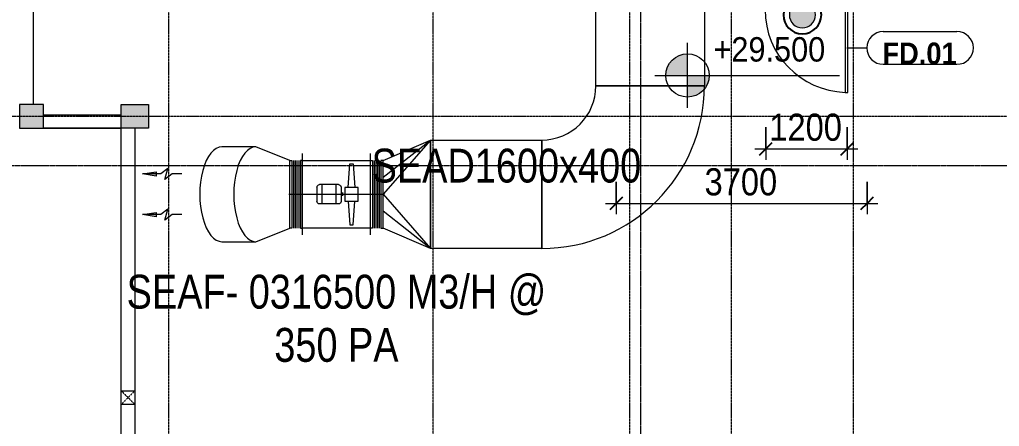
# Model space of a CAD drawing. Header units: millimetres. Extents: x 27447 to 251759, y -15958 to 82948.
# Drawn here: x 105953 to 120404, y 65362 to 71366 of the extents above; entities that cross this region are included whole.
import ezdxf

# ---------------------------------------------------------------- set-up
doc = ezdxf.new("R2010")
doc.units = ezdxf.units.MM
for name, pattern in [('Dash', [6, 3, -3]), ('Dash Dot 3_16_', [7.9375, 4.7625, -1.5875, 0, -1.5875]), ('Grid Line', [22.225, 12.7, -3.175, 3.175, -3.175])]:
    doc.linetypes.add(name, pattern=pattern)
for name, color, linetype, lineweight in [('0-1', 7, 'Continuous', 5), ('A-ANNO-DIMS', 211, 'Continuous', 9), ('A-ANNO-DIMS-160', 211, 'Continuous', 9), ('A-ANNO-NOTE', 131, 'Continuous', 9), ('A-ANNO-NOTE-1', 131, 'Continuous', 25), ('A-DETL-GENF-1', 1, 'Continuous', 9), ('A-DOOR-1', 1, 'Continuous', 9), ('A-DOOR-FRAM-1', 1, 'Continuous', 9), ('A-DOOR-IDEN', 31, 'Continuous', 9), ('A-WALL', 113, 'Continuous', 9), ('G-ANNO-DIMS', 111, 'Continuous', 9), ('G-ANNO-SYMB-1', 111, 'Dash Dot 3_16_', 18), ('G-IMPT', 8, 'Continuous', 9), ('G-IMPT-3', 7, 'Continuous', 9), ('M-EQPM', 50, 'Continuous', 9), ('S-COLS', 52, 'Continuous', 9), ('S-COLS-1', 52, 'Continuous', 5), ('S-COLS-2', 7, 'Continuous', 18), ('S-COLS-3', 250, 'Continuous', 9), ('S-COLS-HDLN', 52, 'Dash', 9), ('S-GRID-1', 1, 'Grid Line', 9)]:
    doc.layers.add(name, color=color, linetype=linetype, lineweight=lineweight)
doc.styles.add('Arial_2', font='arial_0.ttf', dxfattribs={"width": 0.8, "height": 500})
doc.styles.add('Arial_4', font='arial_0.ttf', dxfattribs={"width": 0.9, "height": 360})
doc.styles.add('Arial_B', font='arialbd_0.ttf', dxfattribs={"width": 0.9, "height": 320})
doc.styles.add('UTM Avo', font='UTM Avo.ttf', dxfattribs={"width": 0.9, "height": 400})
doc.dimstyles.new('1_Dim_chi_tiet_2_5', dxfattribs={"dimscale": 304.8, "dimtxt": 399.720379, "dimasz": 0.629921, "dimexe": 0.524934, "dimexo": 0.0625, "dimgap": 0.052493, "dimtad": 1, "dimdec": 0, "dimrnd": 5, "dimzin": 0, "dimdsep": 46, "dimtxsty": 'UTM Avo', "dimblk1": 'OBLIQUE', "dimblk2": 'OBLIQUE', "dimsah": 1, "dimcen": 0.09, "dimdle": 0.524934, "dimazin": 0, "dimtfac": 1, "dimtdec": 4, "dimtix": 1, "dimtmove": 0, "dimatfit": 3, "dimfxl": 1.049869, "dimfxlon": 1, "dimtvp": 1, "dimtolj": 1, "dimtzin": 0, "dimarcsym": 2})

# ---------------------------------------------------------------- blocks, each defined once
blk = doc.blocks.new('M_Concrete-Rectangular-Column2 - 350x400-688326-TKCS_MB TUM MÁI')
at = {"layer": 'S-COLS'}
blk.add_hatch(color=256, dxfattribs=at).paths.add_polyline_path([(200, 175), (-200, 175), (-200, -175), (200, -175)])
at = {"layer": 'S-COLS-2'}
for p, q in [((-200, 175), (200, 175)), ((-200, -175), (-200, 175)), ((200, 175), (200, -175)), ((200, -175), (-200, -175))]:
    blk.add_line(p, q, dxfattribs=at)
blk = doc.blocks.new('NCV_TKTC_KET CAU_rvt-1-TKCS_MB TUM MÁI')
at = {"layer": 'S-COLS-1'}
blk.add_hatch(color=256, dxfattribs=at).paths.add_polyline_path([(106303, 69762), (106303, 70112), (105953, 70112), (105953, 69762), (106089, 69762)])
at = {"layer": 'S-COLS-2'}
for p, q in [((105953, 70112), (105953, 69762)), ((106303, 70112), (105953, 70112)), ((106303, 69762), (106303, 70112)), ((105953, 69762), (106303, 69762))]:
    blk.add_line(p, q, dxfattribs=at)
at = {"layer": 'S-COLS-3', "rotation": 180}
blk.add_blockref('M_Concrete-Rectangular-Column2 - 350x400-688326-TKCS_MB TUM MÁI', (107653, 69937), dxfattribs=at)
blk = doc.blocks.new('TKTC_XREF_260130_MB TUM MAI - TKTC_XREF_260130_MB TUM MAI_dwg-4167669-TKCS_MB TUM MÁI')
at = {"layer": 'G-IMPT'}
blk.add_line((-96849, -791406), (-95699, -791406), dxfattribs=at)
blk = doc.blocks.new('TKTC_XREF_260130_MB TUM MAI - TKTC_XREF_251221_MB TUM MAI-2041484-TKCS_MB TUM MÁI')
blk.add_blockref('TKTC_XREF_260130_MB TUM MAI - TKTC_XREF_260130_MB TUM MAI_dwg-4167669-TKCS_MB TUM MÁI', (169499, 843934))
blk = doc.blocks.new('G1_SOF - BO TRU - 200x200-3063338-TKCS_MB TUM MÁI')
at = {"layer": 'S-COLS'}
for p, q in [((-100, 100), (100, 100)), ((-100, -100), (-100, 100)), ((100, 100), (100, -100)), ((100, -100), (-100, -100))]:
    blk.add_line(p, q, dxfattribs=at)
at = {"layer": 'S-COLS-HDLN'}
for p, q in [((100, -100), (-100, 100)), ((-100, -100), (100, 100))]:
    blk.add_line(p, q, dxfattribs=at)
blk = doc.blocks.new('FD_01 - FD_01-1200x2200mm-1787918-TKCS_MB TUM MÁI')
at = {"layer": 'A-DETL-GENF-1'}
for p, q in [((610, -100), (570, -100)), ((570, -100), (570, -1320)), ((610, -1320), (610, -100)), ((570, -1320), (610, -1320))]:
    blk.add_line(p, q, dxfattribs=at)
blk.add_arc((610, -100), 1220, 180, 268.1211, dxfattribs=at)
at = {"layer": 'A-DOOR-FRAM-1'}
for p, q in [((-645, 100), (-600, 100)), ((-600, 100), (-600, -60)), ((600, 100), (645, 100)), ((600, -60), (600, 100)), ((-610, -100), (-645, -100)), ((-600, -60), (-610, -60)), ((-610, -60), (-610, -100)), ((610, -60), (600, -60)), ((610, -100), (610, -60)), ((645, -100), (610, -100))]:
    blk.add_line(p, q, dxfattribs=at)
blk = doc.blocks.new('TKTC_QUAT HUT KHOI_260130 - TKTC_QUAT HUT KHOI_260130_dwg_A$C93a11253-flat-1-4168559-TKCS_MB TUM MÁI')
at = {"layer": 'G-IMPT'}
for p, q in [((500, 637), (-500, 637)), ((500, 612), (-500, 612)), ((500, 587), (-500, 587)), ((0, -694), (0, 706)), ((-600, 506), (600, 506)), ((500, 562), (-500, 562)), ((-500, 506), (-500, -494)), ((500, -494), (500, 506)), ((-142, 37), (-142, -244)), ((-142, 0), (142, 0)), ((105, 75), (-105, 75)), ((-16, 104), (-16, 75)), ((16, 104), (16, 75)), ((142, 37), (142, -244)), ((-142, -206), (142, -206)), ((105, -281), (-105, -281)), ((-600, -494), (600, -494)), ((500, -551), (-500, -551)), ((500, -576), (-500, -576)), ((500, -601), (-500, -601)), ((500, -626), (-500, -626))]:
    blk.add_line(p, q, dxfattribs=at)
at = {"layer": 'G-IMPT', "flags": 128}
for points in [[(-500, 662), (-500, 693), (500, 693), (500, 662)], [(-500, 537), (-500, 506), (500, 506), (500, 537)], [(-100, 328), (100, 328), (100, 128), (-100, 128)], [(-500, -526), (-500, -494), (500, -494), (500, -526)], [(-500, -651), (-500, -682), (500, -682), (500, -651)]]:
    blk.add_lwpolyline(points, close=True, dxfattribs=at)
for points in [[(-100, 178), (-450, 203), (-450, 253), (-100, 278)], [(100, 178), (450, 203), (450, 253), (100, 278)]]:
    blk.add_lwpolyline(points, dxfattribs=at)
at = {"layer": 'G-IMPT'}
for centre, start, end in [((-105, 37), 90, 180), ((105, 37), 360, 90), ((-105, -244), 180, 270), ((105, -244), 270, 0)]:
    blk.add_arc(centre, 37.5, start, end, dxfattribs=at)
blk = doc.blocks.new('TKTC_QUAT HUT KHOI_260130 - TKTC_QUAT HUT KHOI_260130_dwg_M-FLOW-ARROW-4168560-TKCS_MB TUM MÁI')
at = {"layer": 'G-IMPT'}
blk.add_hatch(color=256, dxfattribs=at).paths.add_polyline_path([(107967, 68459), (107767, 68492), (107967, 68525)])
for p, q in [((107767, 68492), (107967, 68525)), ((107967, 68525), (107967, 68459)), ((107967, 68459), (107767, 68492))]:
    blk.add_line(p, q, dxfattribs=at)
at = {"layer": 'G-IMPT', "flags": 128}
blk.add_lwpolyline([(108344, 68492), (108200, 68492), (108094, 68412), (108140, 68572), (108034, 68492), (107767, 68492)], dxfattribs=at)
blk = doc.blocks.new('TKTC_QUAT HUT KHOI_260130 - TKTC_QUAT HUT KHOI_260130_dwg_M-FLOW-ARROW-4168561-TKCS_MB TUM MÁI')
at = {"layer": 'G-IMPT'}
blk.add_hatch(color=256, dxfattribs=at).paths.add_polyline_path([(107967, 69059), (107767, 69092), (107967, 69125)])
for p, q in [((107767, 69092), (107967, 69125)), ((107967, 69059), (107767, 69092)), ((107967, 69125), (107967, 69059))]:
    blk.add_line(p, q, dxfattribs=at)
at = {"layer": 'G-IMPT', "flags": 128}
blk.add_lwpolyline([(108344, 69092), (108200, 69092), (108094, 69012), (108140, 69172), (108034, 69092), (107767, 69092)], dxfattribs=at)
blk = doc.blocks.new('TKTC_QUAT HUT KHOI_260130 - TKTC_QUAT HUT KHOI_260130_dwg-4168555-TKCS_MB TUM MÁI')
at = {"layer": 'G-IMPT'}
blk.add_line((114452, 70392), (116052, 70392), dxfattribs=at)
at = {"layer": 'G-IMPT', "flags": 128}
for points in [[(116052, 71512), (116052, 70392), (114452, 70392), (114452, 71512), (114452, 71515)], [(113652, 67992), (112012, 67992), (112012, 69592), (113652, 69592), (113652, 67992), (113652, 69592)], [(108937, 68092), (109437, 68092), (109937, 68292), (109937, 69292), (109437, 69492), (108937, 69492)]]:
    blk.add_lwpolyline(points, dxfattribs=at)
blk.add_lwpolyline([(112012, 69592), (112012, 67992), (111312, 68292), (111312, 69292)], close=True, dxfattribs=at)
at = {"layer": 'G-IMPT'}
for radius in [2400, 800]:
    blk.add_arc((113652, 70392), radius, 270, 0, dxfattribs=at)
for centre in [(108937, 68792), (109437, 68792)]:
    blk.add_ellipse(centre, major_axis=(0, 700), ratio=0.467548, start_param=0, end_param=3.141593, dxfattribs=at)
at = {"layer": 'M-EQPM', "flags": 128}
blk.add_lwpolyline([(111312, 69042), (112012, 69592), (111312, 68792), (112012, 67992), (111312, 68542)], dxfattribs=at)
at = {"extrusion": (0, 0, -1), "zscale": -1, "rotation": 90.00000000000001}
blk.add_blockref('TKTC_QUAT HUT KHOI_260130 - TKTC_QUAT HUT KHOI_260130_dwg_A$C93a11253-flat-1-4168559-TKCS_MB TUM MÁI', (-110619, 68792), dxfattribs=at)
for name in ['TKTC_QUAT HUT KHOI_260130 - TKTC_QUAT HUT KHOI_260130_dwg_M-FLOW-ARROW-4168561-TKCS_MB TUM MÁI', 'TKTC_QUAT HUT KHOI_260130 - TKTC_QUAT HUT KHOI_260130_dwg_M-FLOW-ARROW-4168560-TKCS_MB TUM MÁI']:
    blk.add_blockref(name, (0, 0))
at = {"layer": 'G-IMPT-3', "char_height": 500, "attachment_point": 2, "line_spacing_factor": 0.941778, "style": 'Arial_2'}
for s, insert, width in [('SEAD1600x400', (113132, 69465), 2901.59), ('SEAF- 0316500 M3/H @ 350 PA', (110625, 67604), 6758.14)]:
    blk.add_mtext(s, dxfattribs=dict(at, insert=insert, width=width))
blk = doc.blocks.new('TKTC_QUAT HUT KHOI_260130 - TKTC_QUAT HUT KHOI_260130-2046036-TKCS_MB TUM MÁI')
blk.add_blockref('TKTC_QUAT HUT KHOI_260130 - TKTC_QUAT HUT KHOI_260130_dwg-4168555-TKCS_MB TUM MÁI', (-33652, -17239))
blk = doc.blocks.new('Spot Elevations - M_Spot Elevation - Target Filled-350595-TKCS_MB TUM MÁI')
at = {"layer": 'G-ANNO-DIMS'}
h = blk.add_hatch(color=256, dxfattribs=at)
edge = h.paths.add_edge_path()
edge.add_line((0, 0), (-2, 0))
edge.add_arc((0, 0), 2, 90, 180, ccw=False)
edge.add_line((0, 2), (0, 0))
h = blk.add_hatch(color=256, dxfattribs=at)
edge = h.paths.add_edge_path()
edge.add_line((0, 0), (2, 0))
edge.add_arc((0, 0), 2, 270, 360, ccw=False)
edge.add_line((0, -2), (0, 0))
for p, q in [((0, -3), (0, 3)), ((-3, 0), (14, 0))]:
    blk.add_line(p, q, dxfattribs=at)
blk.add_circle((0, 0), 2, dxfattribs=at)
blk = doc.blocks.new('DIMBLOCK64-TKCS_MB TUM MÁI')
at = {"layer": 'A-ANNO-DIMS-160'}
for p, q in [((114753, 68973), (114753, 68493)), ((114753, 68653), (114753, 68973)), ((118453, 68973), (118453, 68493)), ((118453, 68653), (118453, 68973)), ((114593, 68653), (118613, 68653))]:
    blk.add_line(p, q, dxfattribs=at)
at = {"layer": 'A-ANNO-DIMS-160', "lineweight": 25}
for p, q in [((114753, 68653), (114657, 68557)), ((114753, 68653), (114849, 68749)), ((118453, 68653), (118357, 68557)), ((118453, 68653), (118549, 68749))]:
    blk.add_line(p, q, dxfattribs=at)
at = {"layer": 'A-ANNO-DIMS-160', "color": 0, "insert": (116055, 69172), "char_height": 400, "width": 1314.64, "attachment_point": 1, "line_spacing_factor": 1.110334, "style": 'UTM Avo'}
blk.add_mtext('3700', dxfattribs=at)
blk = doc.blocks.new('_Oblique')
at = {"color": 0, "linetype": 'ByBlock', "lineweight": -2}
blk.add_line((-0.5, -0.5), (0.5, 0.5), dxfattribs=at)
blk = doc.blocks.new('HDNDCT_GHI CHÚ CỬA CHỐNG CHÁY EI60 - HDNDCT_GHI CHÚ CỬA CHỐNG CHÁY EI60-1614697-TKCS_MB TUM MÁI')
at = {"layer": 'A-ANNO-NOTE'}
h = blk.add_hatch(color=256, dxfattribs=at)
edge = h.paths.add_edge_path()
edge.add_arc((0, 0), 1.2, 0, 180)
edge.add_arc((0, 0), 1.2, 180, 360)
for radius, start, end in [(1.75, 360, 180), (1.2, 360, 180), (1.2, 180, 360)]:
    blk.add_arc((0, 0), radius, start, end, dxfattribs=at)
at = {"layer": 'A-ANNO-NOTE-1'}
for start, end in [(360, 180), (180, 360)]:
    blk.add_arc((0, 0), 1.75, start, end, dxfattribs=at)
blk = doc.blocks.new('DIMBLOCK84-TKCS_MB TUM MÁI')
at = {"layer": 'A-ANNO-DIMS-160'}
for p, q in [((116958, 69778), (116958, 69298)), ((116958, 69458), (116958, 69778)), ((118158, 69778), (118158, 69298)), ((118158, 69458), (118158, 69778)), ((116798, 69458), (118318, 69458))]:
    blk.add_line(p, q, dxfattribs=at)
at = {"layer": 'A-ANNO-DIMS-160', "lineweight": 25}
for p, q in [((116958, 69458), (117054, 69554)), ((118158, 69458), (118254, 69554)), ((116958, 69458), (116862, 69362)), ((118158, 69458), (118062, 69362))]:
    blk.add_line(p, q, dxfattribs=at)
at = {"layer": 'A-ANNO-DIMS-160', "color": 0, "insert": (117010, 69978), "char_height": 400, "width": 1314.64, "attachment_point": 1, "line_spacing_factor": 1.110334, "style": 'UTM Avo'}
blk.add_mtext('1200', dxfattribs=at)
blk = doc.blocks.new('STN_Door Tag - STN_Door Tag-1788670-TKCS_MB TUM MÁI')
at = {"layer": 'A-DOOR-IDEN'}
for p, q in [((-3.37, 1.495), (3.431, 1.495)), ((-3.37, -1.524), (3.431, -1.524))]:
    blk.add_line(p, q, dxfattribs=at)
for centre, start, end in [((-3.37, -0.015), 90, 270), ((3.431, -0.015), 270, 90)]:
    blk.add_arc(centre, 1.509, start, end, dxfattribs=at)

msp = doc.modelspace()

# ---------------------------------------------------------------- linework, layer by layer
at = {"layer": 'A-DOOR-IDEN'}
msp.add_line((118153.9, 70949.3), (118448.4, 70949.3), dxfattribs=at)
at = {"layer": 'A-WALL'}
for p, q in [((106152.6, 73036.9), (106152.6, 70111.8)), ((106302.6, 69961.9), (107452.6, 69961.9)), ((107452.6, 69761.9), (106302.6, 69761.9)), ((107452.6, 61911.9), (107452.6, 69761.9)), ((107652.6, 69761.9), (107652.6, 61911.9))]:
    msp.add_line(p, q, dxfattribs=at)
at = {"layer": 'G-ANNO-SYMB-1'}
for p, q in [((115112.6, 82567), (115112.6, 13851.9)), ((27827.8, 69211.5), (133630.6, 69211.5))]:
    msp.add_line(p, q, dxfattribs=at)
at = {"layer": 'S-GRID-1'}
for p, q in [((108152.6, 19295.8), (108152.6, 76449.5)), ((112052.6, 19295.8), (112052.6, 76449.5)), ((114952.6, 19295.8), (114952.6, 76449.5)), ((116452.6, 19295.8), (116452.6, 76449.5)), ((118252.6, 19295.8), (118252.6, 76449.5)), ((128131.3, 69936.9), (34592.6, 69936.9))]:
    msp.add_line(p, q, dxfattribs=at)

# ---------------------------------------------------------------- block references
at = {"layer": '0-1'}
msp.add_blockref('NCV_TKTC_KET CAU_rvt-1-TKCS_MB TUM MÁI', (0, 0), dxfattribs=at)
at = {"layer": 'A-ANNO-NOTE', "xscale": 160, "yscale": 160, "zscale": 160}
msp.add_blockref('HDNDCT_GHI CHÚ CỬA CHỐNG CHÁY EI60 - HDNDCT_GHI CHÚ CỬA CHỐNG CHÁY EI60-1614697-TKCS_MB TUM MÁI', (117497.6, 71435.3), dxfattribs=at)
at = {"layer": 'A-DOOR-1'}
msp.add_blockref('FD_01 - FD_01-1200x2200mm-1787918-TKCS_MB TUM MÁI', (117557.6, 71611.9), dxfattribs=at)
at = {"layer": 'A-DOOR-IDEN', "xscale": 159.9999999999999, "yscale": 159.9999999999999, "zscale": 159.9999999999999}
msp.add_blockref('STN_Door Tag - STN_Door Tag-1788670-TKCS_MB TUM MÁI', (119229.1, 70950), dxfattribs=at)
at = {"layer": 'G-ANNO-DIMS', "xscale": 159.9999999999999, "yscale": 159.9999999999999, "zscale": 159.9999999999999}
msp.add_blockref('Spot Elevations - M_Spot Elevation - Target Filled-350595-TKCS_MB TUM MÁI', (115803.4, 70542.6), dxfattribs=at)
at = {"layer": 'M-EQPM'}
for name, p in [('TKTC_QUAT HUT KHOI_260130 - TKTC_QUAT HUT KHOI_260130-2046036-TKCS_MB TUM MÁI', (33652.6, 17235.3)), ('TKTC_XREF_260130_MB TUM MAI - TKTC_XREF_251221_MB TUM MAI-2041484-TKCS_MB TUM MÁI', (33652.6, 17233.6))]:
    msp.add_blockref(name, p, dxfattribs=at)
at = {"layer": 'S-COLS', "rotation": 180}
msp.add_blockref('G1_SOF - BO TRU - 200x200-3063338-TKCS_MB TUM MÁI', (107552.6, 65786.9), dxfattribs=at)

# ---------------------------------------------------------------- texts
at = {"layer": 'A-DOOR-IDEN', "insert": (119225.9, 70864.6), "char_height": 320, "width": 1124.64, "attachment_point": 5, "line_spacing_factor": 0.936439, "style": 'Arial_B'}
msp.add_mtext('\\pt7.2,14.4,21.6,28.8,36,43.2,50.4,57.6,64.8,72,79.2,86.4,93.6,100.8,108,115.2,122.4,129.6,136.8,144,151.2,158.4,165.6,172.8,180,187.2,194.4,201.6,208.8,216,223.2,230.4;FD.01', dxfattribs=at)
at = {"layer": 'G-ANNO-DIMS', "insert": (116186.1, 71106.9), "char_height": 360, "width": 1961.298, "attachment_point": 1, "line_spacing_factor": 0.941778, "style": 'Arial_4'}
msp.add_mtext('+29.500', dxfattribs=at)

# ---------------------------------------------------------------- dimensions: what is measured, and where the dimension line sits
at = {"layer": 'A-ANNO-DIMS'}
for base, p1, p2, override, picture, middle in [((118157.6, 69458.3), (116957.6, 69778.3), (118157.6, 69778.3), {"dimpost": '<>', "dimfxl": 1200}, 'DIMBLOCK84-TKCS_MB TUM MÁI', (117557.6, 69681.3)), ((118452.6, 68652.9), (114752.6, 68972.9), (118452.6, 68972.9), {"dimpost": '<>', "dimfxl": 3700}, 'DIMBLOCK64-TKCS_MB TUM MÁI', (116602.6, 68875.9))]:
    dim = msp.add_linear_dim(base=base, p1=p1, p2=p2, dimstyle='1_Dim_chi_tiet_2_5', override=override, dxfattribs=at)
    dim.commit()
    dim.dimension.update_dxf_attribs({"geometry": picture, "text_midpoint": middle})

doc.saveas('drawing.dxf')
